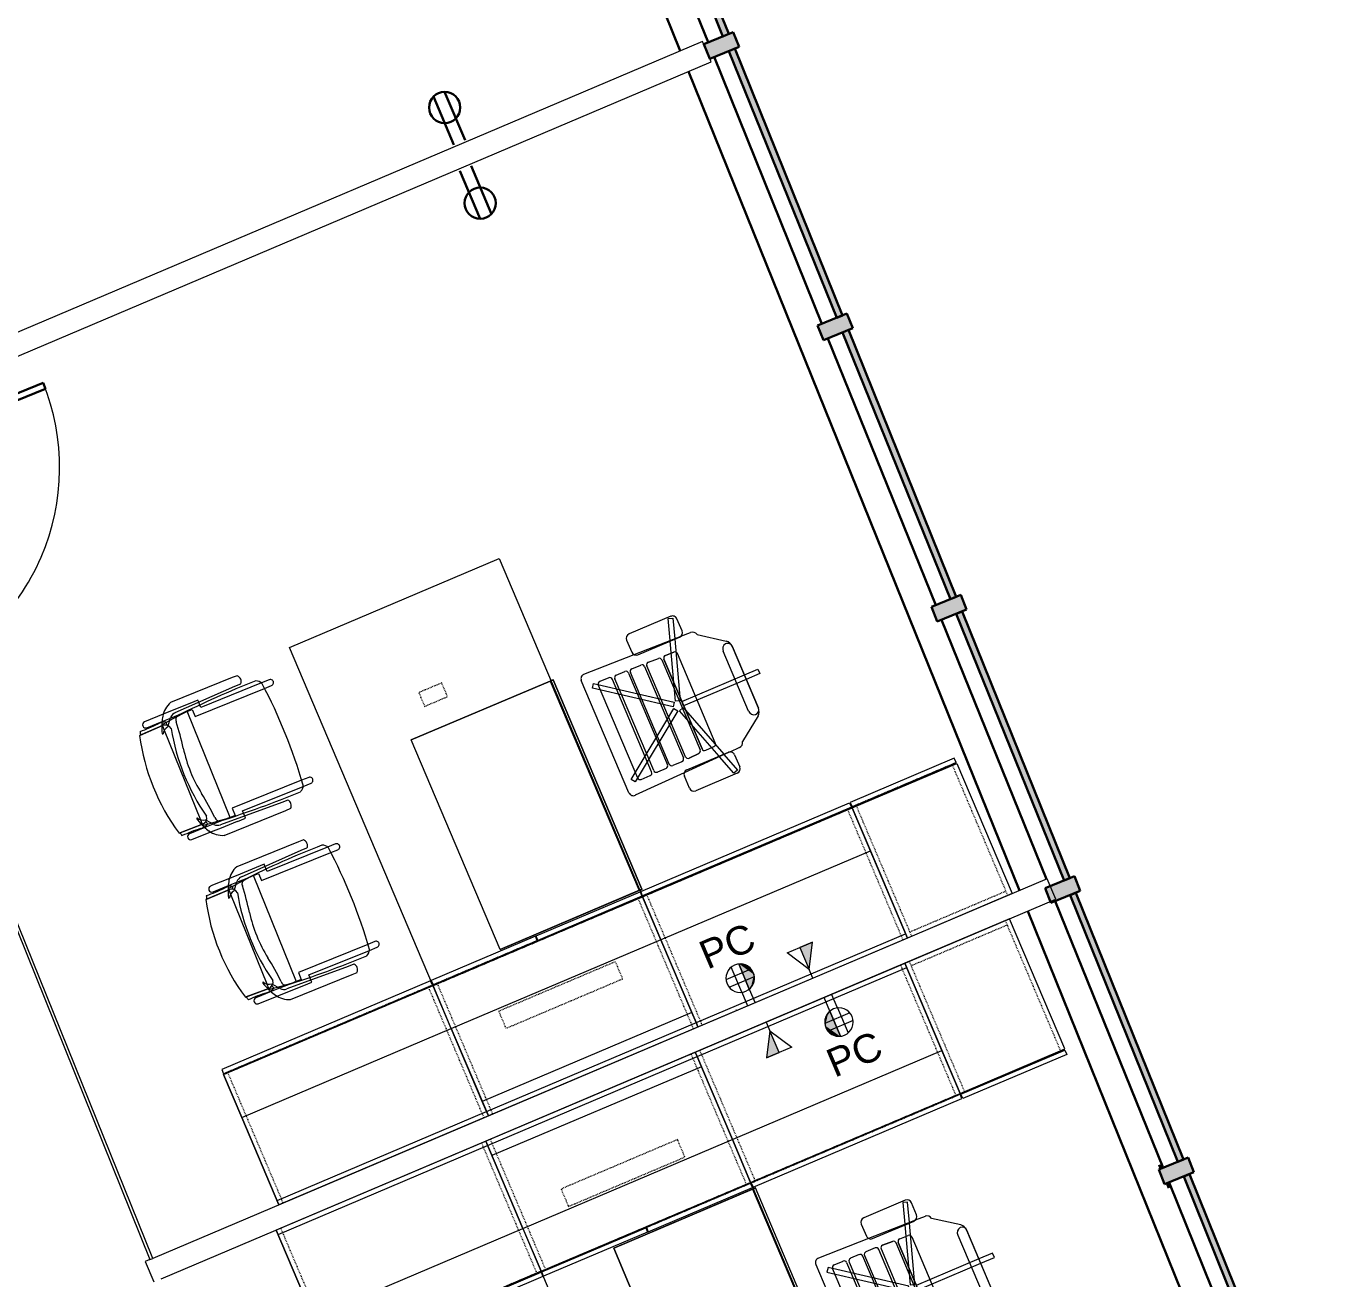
# Model space of a CAD drawing. Header units: inches. Extents: x 2359 to 5358, y 31 to 2545.
# Drawn here: x 5131.9 to 5338.4, y 359 to 557.1 of the extents above; entities that cross this region are included whole.
import ezdxf

# ---------------------------------------------------------------- set-up
doc = ezdxf.new("R2010")
doc.units = ezdxf.units.IN
doc.header["$MEASUREMENT"] = 0
doc.linetypes.add('Dash', pattern=[0.25, 0.125, -0.125])
for name, color, linetype, lineweight in [('A-ANNO-NOTE', 131, 'Continuous', 9), ('A-DOOR', 31, 'Continuous', 18), ('A-GLAZ-CURT', 52, 'Continuous', 18), ('A-GLAZ-CWMG', 51, 'Continuous', 18), ('A-Glaz-E', 50, 'Continuous', 30), ('A-WALL', 113, 'Continuous', 18), ('A-Wall-Prht', 50, 'Continuous', 30), ('AAHRPP_dwg', 8, 'Continuous', 9), ('E-ELEC-FIXT', 91, 'Continuous', 9), ('I-FURN', 30, 'Continuous', 9), ('I-FURN-PNLS', 30, 'Dash', 9), ('I-WALL', 2, 'Continuous', 18)]:
    doc.layers.add(name, color=color, linetype=linetype, lineweight=lineweight)
doc.styles.add('Swis721 Lt BT', font='swissl.ttf', dxfattribs={"height": 4.5})

# ---------------------------------------------------------------- blocks, each defined once
blk = doc.blocks.new('AAHRPP_dwg-4842287-FIRST FLOOR POWER _ SIGNAL')
at = {"layer": 'A-Glaz-E'}
for p, q in [((5239.75, 554.58), (5222.7, 596.77)), ((5257.73, 510.08), (5240.68, 552.26)), ((5275.72, 465.58), (5258.67, 507.76)), ((5293.24, 422.23), (5276.66, 463.26)), ((5311.69, 376.57), (5294.64, 418.76)), ((5329.68, 332.07), (5312.63, 374.25))]:
    blk.add_line(p, q, dxfattribs=at)
at = {"layer": 'A-WALL', "color": 250, "lineweight": 60}
for p, q in [((5311.51, 376.5), (5311.27, 377.1)), ((5312.77, 373.39), (5312.45, 374.18))]:
    blk.add_line(p, q, dxfattribs=at)
at = {"layer": 'A-Wall-Prht'}
for p, q in [((5235.3, 553.22), (5182.64, 683.5)), ((5288.97, 420.42), (5236.61, 549.97)), ((5338.38, 298.16), (5290.28, 417.18))]:
    blk.add_line(p, q, dxfattribs=at)
blk = doc.blocks.new('System Panel - Glazed-4861171-FIRST FLOOR POWER _ SIGNAL')
at = {"layer": 'A-GLAZ-CURT', "lineweight": 9}
blk.add_hatch(color=7, dxfattribs=at).paths.add_polyline_path([(22.75, 0.75), (22.75, 1.75), (-22.75, 1.75), (-22.75, 0.75), (-14.09, 0.75)], flags=0)
at = {"layer": 'A-GLAZ-CURT', "color": 8, "lineweight": 30}
for p, q in [((22.75, 1.75), (-22.75, 1.75)), ((-22.75, 1.75), (-22.75, 0.75)), ((-22.75, 0.75), (22.75, 0.75)), ((22.75, 0.75), (22.75, 1.75))]:
    blk.add_line(p, q, dxfattribs=at)
blk = doc.blocks.new('Rectangular Mullion - 2_5_ x 5_ rectangular-4861165-FIRST FLOOR POWER _ SIGNAL')
at = {"layer": 'A-GLAZ-CWMG', "lineweight": 9}
blk.add_hatch(color=7, dxfattribs=at).paths.add_polyline_path([(-1.25, -1.75), (-1.25, 2.5), (1.25, 2.5), (1.25, -2.5), (-1.25, -2.5)], flags=0)
at = {"layer": 'A-GLAZ-CWMG', "color": 8, "lineweight": 30}
for p, q in [((-1.25, 2.5), (1.25, 2.5)), ((-1.25, -2.5), (-1.25, 2.5)), ((1.25, 2.5), (1.25, -2.5)), ((1.25, -2.5), (-1.25, -2.5))]:
    blk.add_line(p, q, dxfattribs=at)
blk = doc.blocks.new('Single Glass Door - 36_ x 96_-5248717-FIRST FLOOR POWER _ SIGNAL')
at = {"layer": 'A-DOOR', "lineweight": 30}
for p, q in [((16.90625, -0.25), (17.90625, -0.25)), ((16.90625, -36.0625), (16.90625, -0.25)), ((17.90625, -0.25), (17.90625, -36.0625)), ((17.90625, -36.0625), (16.90625, -36.0625))]:
    blk.add_line(p, q, dxfattribs=at)
at = {"layer": 'A-DOOR', "lineweight": 9}
blk.add_arc((17.90625, -0.25), 35.8125, 179.5, 270, dxfattribs=at)
blk = doc.blocks.new('F - EXECUTIVE DESK 2 - F - EXECUTIVE DESK 2-4945666-FIRST FLOOR POWER _ SIGNAL')
at = {"layer": 'I-FURN'}
for p, q in [((47.63, 66.85), (47.63, 64.52)), ((48.38, 66.85), (47.63, 66.85)), ((48.38, 64.52), (48.38, 66.85)), ((53.31, 64.52), (42.69, 64.52)), ((53.27, 64.52), (42.73, 64.52)), ((47.63, 64.52), (47.63, 53.75)), ((48.38, 53.75), (48.38, 64.52)), ((41.56, 63.98), (38.81, 60.13)), ((42.87, 62.9), (53.13, 62.9)), ((57.19, 60.13), (54.44, 63.98)), ((37.36, 58.17), (35.28, 58.17)), ((38.11, 59.31), (38.06, 57.65)), ((57.94, 57.65), (57.89, 59.31)), ((58.64, 58.17), (60.72, 58.17)), ((34.54, 57.42), (34.54, 50.28)), ((34.95, 57.64), (34.71, 56.92)), ((34.71, 56.92), (38.01, 55.85)), ((38.04, 56.63), (34.95, 57.64)), ((38.06, 57.42), (37.84, 49.71)), ((38.01, 55.85), (38.11, 55.82)), ((38.11, 56.61), (38.04, 56.63)), ((38.06, 57.65), (38.06, 57.43)), ((38.11, 50.28), (38.11, 57.42)), ((47.41, 53.59), (38.11, 56.61)), ((38.11, 55.82), (47.17, 52.87)), ((40.28, 56.09), (55.63, 56.09)), ((40.28, 56.09), (55.63, 56.09)), ((57.9, 56.61), (48.6, 53.59)), ((48.83, 52.87), (57.9, 55.82)), ((57.9, 50.28), (57.9, 57.42)), ((57.96, 56.63), (57.9, 56.61)), ((57.9, 55.82), (57.99, 55.85)), ((57.94, 57.43), (57.94, 57.65)), ((58.16, 49.71), (57.94, 57.42)), ((61.06, 57.64), (57.96, 56.63)), ((57.99, 55.85), (61.29, 56.92)), ((61.29, 56.92), (61.06, 57.64)), ((61.47, 57.42), (61.47, 50.28)), ((39.8, 54.24), (39.84, 55.66)), ((39.8, 54.24), (39.84, 55.66)), ((55.67, 53.79), (40.24, 53.79)), ((40.24, 53.79), (55.67, 53.79)), ((47.63, 53.75), (48.38, 53.75)), ((56.07, 55.66), (56.11, 54.24)), ((56.11, 54.24), (56.07, 55.66)), ((47.26, 52.62), (39.56, 42.02)), ((39.76, 53.03), (39.68, 51.34)), ((39.68, 51.34), (39.76, 53.03)), ((40.16, 41.57), (47.86, 52.17)), ((55.67, 53.45), (40.2, 53.45)), ((55.67, 53.45), (40.2, 53.45)), ((47.17, 52.87), (47.41, 53.59)), ((47.86, 52.17), (47.26, 52.62)), ((48.74, 52.62), (48.14, 52.17)), ((48.14, 52.17), (55.84, 41.57)), ((48.6, 53.59), (48.83, 52.87)), ((56.44, 42.02), (48.74, 52.62)), ((56.19, 51.34), (56.11, 53.03)), ((56.19, 51.34), (56.11, 53.03)), ((37.84, 49.71), (37.6, 41.21)), ((39.61, 50.08), (39.61, 48.51)), ((39.61, 50.08), (39.61, 48.51)), ((55.78, 50.52), (40.06, 50.52)), ((55.78, 50.52), (40.06, 50.52)), ((40.12, 50.88), (55.75, 50.88)), ((40.12, 50.88), (55.75, 50.88)), ((56.22, 48.51), (56.22, 50.08)), ((56.22, 48.51), (56.22, 50.08)), ((58.4, 41.21), (58.16, 49.71)), ((35.28, 49.53), (37.36, 49.53)), ((40.06, 48.07), (55.78, 48.07)), ((40.06, 48.07), (55.78, 48.07)), ((55.82, 47.79), (40.06, 47.79)), ((55.82, 47.79), (40.06, 47.79)), ((60.72, 49.53), (58.64, 49.53)), ((39.61, 47.35), (39.61, 45.85)), ((39.61, 47.35), (39.61, 45.85)), ((56.26, 45.85), (56.26, 47.35)), ((56.26, 45.85), (56.26, 47.35)), ((39.55, 43.05), (39.55, 44.59)), ((39.55, 43.05), (39.55, 44.59)), ((39.99, 45.03), (55.9, 45.03)), ((39.99, 45.03), (55.9, 45.03)), ((40.06, 45.41), (55.82, 45.41)), ((40.06, 45.41), (55.82, 45.41)), ((56.35, 44.59), (56.35, 43.05)), ((56.35, 44.59), (56.35, 43.05)), ((39.56, 42.02), (40.16, 41.57)), ((55.91, 42.61), (39.99, 42.61)), ((55.91, 42.61), (39.99, 42.61)), ((55.84, 41.57), (56.44, 42.02)), ((38.35, 40.44), (57.65, 40.44)), ((59.5, 36.37), (23.5, 36.37)), ((23.5, 36.3), (23.5, 36.37)), ((23.5, 36.37), (23.5, 36.18)), ((23.5, 36), (23.5, 36.3)), ((23.5, 36.14), (23.5, 36.18)), ((23.5, 36.18), (23.5, 36.13)), ((23.5, 36.17), (23.5, 36.14)), ((23.5, 36.12), (23.5, 36.02)), ((23.5, 36), (23.5, 36.1)), ((23.5, 36.1), (23.5, 36)), ((23.5, 36), (23.5, 35.87)), ((23.5, 35.87), (23.5, 36)), ((23.5, 35.93), (23.5, 35.99)), ((23.5, 35.99), (23.5, 35.87)), ((23.5, 35.87), (23.5, 35.93)), ((23.5, 12), (23.5, 35.87)), ((23.5, 35.87), (59.5, 35.87)), ((23.5, 35.87), (59.5, 35.87)), ((23.5, 35.86), (23.5, 12)), ((59.5, 36.3), (59.5, 36.37)), ((59.5, 36.37), (59.5, 36)), ((59.5, 36.22), (59.5, 36.3)), ((59.5, 36.18), (59.5, 36.22)), ((59.5, 36.13), (59.5, 36.18)), ((59.5, 36.18), (59.5, 36.14)), ((59.5, 36.14), (59.5, 36.17)), ((59.5, 36.02), (59.5, 36.12)), ((59.5, 36), (59.5, 36.1)), ((59.5, 36.1), (59.5, 36)), ((59.5, 36), (59.5, 35.87)), ((59.5, 35.87), (59.5, 36)), ((59.5, 35.87), (59.5, 35.99)), ((59.5, 35.99), (59.5, 35.93)), ((59.5, 35.93), (59.5, 35.87)), ((59.5, 35.87), (59.5, 12)), ((59.5, 12), (59.5, 35.86)), ((59.5, 12), (23.5, 12)), ((59.5, 12), (23.5, 12))]:
    blk.add_line(p, q, dxfattribs=at)
for centre, radius, start, end in [((42.72, 63.02), 1.5, 91.3656, 140.4552), ((42.73, 63.71), 0.819, 90, 180), ((53.27, 63.71), 0.819, 0, 90), ((53.28, 63.02), 1.5, 39.5448, 88.6344), ((42.87, 63.87), 0.972, 190, 270), ((53.13, 63.87), 0.972, 270, 350), ((38.97, 59.29), 0.861, 100.7088, 178.3747), ((57.03, 59.29), 0.861, 1.6253, 79.2912), ((35.28, 57.42), 0.746, 90, 180), ((37.36, 57.42), 0.746, 0, 90), ((58.64, 57.42), 0.746, 90, 180), ((60.72, 57.42), 0.746, 360, 90), ((35.28, 50.28), 0.746, 180, 270), ((37.36, 50.28), 0.746, 270, 0), ((58.64, 50.28), 0.746, 180, 270), ((60.72, 50.28), 0.746, 270, 0), ((38.35, 41.19), 0.75, 178.3747, 270), ((57.65, 41.19), 0.75, 270, 1.6253)]:
    blk.add_arc(centre, radius, start, end, dxfattribs=at)
for centre, major_axis, ratio, start_param, end_param in [((40.28, 55.65), (0.441, 0), 0.99965, 1.570796, 3.116145), ((40.28, 55.65), (0.441, 0), 0.99965, 1.570796, 3.116145), ((55.63, 55.65), (0.441, 0), 0.99965, 0.025448, 1.570796), ((55.63, 55.65), (0.441, 0), 0.99965, 0.025448, 1.570796), ((40.24, 54.23), (0.441, 0), 0.99965, 3.116145, 4.712389), ((40.24, 54.23), (0.441, 0), 0.99965, 3.116145, 4.712389), ((55.67, 54.23), (0.441, 0), 0.99965, 4.712389, 6.308633), ((55.67, 54.23), (0.441, 0), 0.99965, 4.712389, 6.308633), ((40.2, 53.01), (0.441, 0), 0.998574, 1.570796, 3.092009), ((40.2, 53.01), (0.441, 0), 0.998574, 1.570796, 3.092009), ((55.67, 53.01), (0.441, 0), 0.998574, 0.049584, 1.570796), ((55.67, 53.01), (0.441, 0), 0.998574, 0.049584, 1.570796), ((40.06, 50.08), (0.441, 0), 0.999403, 1.570796, 3.141593), ((40.06, 50.08), (0.441, 0), 0.999403, 2.356194, 3.141593), ((40.12, 51.32), (0.441, 0), 0.998574, 3.092009, 4.712389), ((40.12, 51.32), (0.441, 0), 0.998574, 3.092009, 4.712389), ((40.06, 50.08), (0.441, 0), 0.999403, 1.570796, 2.356194), ((55.75, 51.32), (0.441, 0), 0.998574, 4.712389, 6.332769), ((55.75, 51.32), (0.441, 0), 0.998574, 4.712389, 6.332769), ((55.78, 50.08), (0.441, 0), 0.999403, 0, 1.570796), ((55.78, 50.08), (0.441, 0), 0.999403, 0, 1.570796), ((40.06, 48.51), (0.441, 0), 0.999403, 3.141593, 4.712389), ((40.06, 48.51), (0.441, 0), 0.999403, 3.141593, 4.712389), ((40.06, 47.35), (0.441, 0), 0.999591, 1.570796, 3.141593), ((40.06, 47.35), (0.441, 0), 0.999591, 1.570796, 3.141593), ((55.78, 48.51), (0.441, 0), 0.999403, 4.712389, 6.283185), ((55.78, 48.51), (0.441, 0), 0.999403, 4.712389, 6.283185), ((55.82, 47.35), (0.441, 0), 0.999591, 0, 1.570796), ((55.82, 47.35), (0.441, 0), 0.999591, 0, 1.570796), ((40.06, 45.85), (0.441, 0), 0.999591, 3.141593, 4.712389), ((40.06, 45.85), (0.441, 0), 0.999591, 3.141593, 4.712389), ((55.82, 45.85), (0.441, 0), 0.999591, 4.712389, 6.283185), ((55.82, 45.85), (0.441, 0), 0.999591, 4.712389, 6.283185), ((39.99, 44.59), (0.441, 0), 0.994522, 1.570796, 3.141593), ((39.99, 44.59), (0.441, 0), 0.994522, 1.570796, 3.141593), ((55.9, 44.59), (0.442, 0), 0.994522, 0, 1.570796), ((55.9, 44.59), (0.442, 0), 0.994522, 0, 1.570796), ((39.99, 43.05), (0.441, 0), 0.994522, 3.141593, 4.712389), ((39.99, 43.05), (0.441, 0), 0.994522, 3.141593, 4.712389), ((55.91, 43.05), (0.441, 0), 0.994522, 4.712389, 6.283185), ((55.91, 43.05), (-0.441, 0), 0.994522, 1.570796, 3.141593)]:
    blk.add_ellipse(centre, major_axis=major_axis, ratio=ratio, start_param=start_param, end_param=end_param, dxfattribs=at)
at = {"layer": 'I-FURN-PNLS', "linetype": 'Continuous'}
for p, q in [((0, 90), (0, 72)), ((22.38, 90), (0, 90)), ((22.38, 72), (22.38, 90)), ((22.53, 89.94), (23.28, 89.94)), ((22.53, 72.06), (22.53, 89.94)), ((23.28, 89.94), (23.28, 72.06)), ((0, 72), (0, 0)), ((15, 72), (0, 72)), ((0, 72), (0, 0)), ((0.75, 72), (0, 72)), ((0.75, 72), (0, 72)), ((0.75, 72), (0, 72)), ((0, 72), (22.38, 72)), ((0.75, 72), (0, 72)), ((0.75, 0), (0.75, 72)), ((0.75, 0), (0.75, 72)), ((0.75, 0), (0.75, 72)), ((15, 72), (0.75, 72)), ((15, 72), (0.75, 72)), ((15, 0), (15, 72)), ((22.38, 72), (15, 72)), ((22.38, 72), (15, 72)), ((22.38, 36), (22.38, 72)), ((22.38, 36), (22.38, 72)), ((22.5, 71.94), (22.5, 36.06)), ((23.25, 71.94), (22.5, 71.94)), ((23.28, 72.06), (22.53, 72.06)), ((23.25, 36.06), (23.25, 71.94)), ((0, 36), (0.75, 36)), ((0.75, 36), (0, 36)), ((0.75, 36), (2.5, 36)), ((2.5, 36), (0.75, 36)), ((15, 36), (2.5, 36)), ((2.5, 36), (2.5, 0)), ((2.5, 36), (15, 36)), ((15, 36), (2.5, 36)), ((80.5, 36), (15, 36)), ((15, 36), (22.38, 36)), ((22.38, 36), (15, 36)), ((22.38, 0), (22.38, 36)), ((22.38, 0), (22.38, 36)), ((22.5, 36.06), (23.25, 36.06)), ((23.25, 35.94), (22.5, 35.94)), ((22.5, 35.94), (22.5, 18.06)), ((23.25, 18.06), (23.25, 35.94)), ((59.5, 36.37), (23.5, 36.37)), ((23.5, 36.37), (23.5, 12)), ((59.5, 12), (59.5, 36.37)), ((80.5, 0), (80.5, 36)), ((22.5, 18.06), (23.25, 18.06)), ((22.5, 17.94), (23.25, 17.94)), ((22.5, 0.06), (22.5, 17.94)), ((23.25, 17.94), (23.25, 0.06)), ((23.5, 12), (59.5, 12)), ((0, 0), (15, 0)), ((0, 0), (0.75, 0)), ((0.75, 0), (2.5, 0)), ((2.5, 0), (15, 0)), ((15, 0), (22.38, 0)), ((23.25, 0.06), (22.5, 0.06)), ((0, 0), (0.75, 0)), ((0, 0), (0.75, 0)), ((0, 0), (0.75, 0)), ((0, 0), (0, -36)), ((15, 0), (0, 0)), ((0.75, 0), (2.5, 0)), ((0.75, -36), (0.75, 0)), ((2.5, 0), (15, 0)), ((2.5, 0), (15, 0)), ((15, 0), (80.5, 0)), ((15, 0), (22.38, 0)), ((15, -36), (15, 0)), ((22.38, -36), (22.38, 0)), ((22.38, 0), (22.38, -36)), ((22.5, -0.06), (23.25, -0.06)), ((22.5, -35.94), (22.5, -0.06)), ((23.25, -0.06), (23.25, -35.94)), ((0, -36), (15, -36)), ((15, -36), (0, -36)), ((0, -36), (15, -36)), ((15, -36), (22.38, -36)), ((22.38, -36), (15, -36)), ((23.25, -35.94), (22.5, -35.94))]:
    blk.add_line(p, q, dxfattribs=at)
at = {"layer": 'I-FURN-PNLS'}
for p, q in [((0, 89.25), (22.38, 89.25)), ((0.75, 72.75), (0.75, 89.25)), ((22.53, 89.94), (22.53, 72.06)), ((0, 72.75), (22.38, 72.75)), ((0, 71.25), (0.75, 71.25)), ((0.75, 71.25), (15, 71.25)), ((15, 71.25), (22.38, 71.25)), ((22.38, 36), (22.38, 72)), ((22.5, 36.06), (22.5, 71.94)), ((0, 36.75), (0.75, 36.75)), ((0, 35.25), (0.75, 35.25)), ((0.75, 36.75), (15, 36.75)), ((0.75, 35.25), (2.5, 35.25)), ((2.5, 35.25), (15, 35.25)), ((15, 36.75), (22.38, 36.75)), ((15, 35.25), (22.38, 35.25)), ((22.38, 0), (22.38, 36)), ((22.5, 18.06), (22.5, 35.94)), ((11.63, 28), (11.63, 8)), ((14.63, 28), (11.63, 28)), ((14.63, 8), (14.63, 28)), ((63.57, 19.97), (65.93, 19.97)), ((63.57, 16.03), (63.57, 19.97)), ((65.93, 19.97), (65.93, 16.03)), ((22.5, 17.94), (22.5, 0.06)), ((65.93, 16.03), (63.57, 16.03)), ((11.63, 8), (14.63, 8)), ((0, 0.75), (0.75, 0.75)), ((0.75, 0.75), (2.5, 0.75)), ((2.5, 0.75), (15, 0.75)), ((15, 0.75), (22.38, 0.75)), ((22.38, 0), (22.38, -36)), ((0, -0.75), (15, -0.75)), ((15, -0.75), (22.38, -0.75)), ((22.5, -0.06), (22.5, -35.94)), ((0, -35.25), (15, -35.25)), ((15, -35.25), (22.38, -35.25))]:
    blk.add_line(p, q, dxfattribs=at)
blk = doc.blocks.new('F - EXECUTIVE DESK 2 - F - EXECUTIVE DESK 2-5030245-FIRST FLOOR POWER _ SIGNAL')
at = {"layer": 'I-FURN'}
for p, q in [((23.5, -35.87), (23.5, -12)), ((23.5, -12), (23.5, -35.86)), ((23.5, -12), (59.5, -12)), ((23.5, -12), (59.5, -12)), ((59.5, -35.86), (59.5, -12)), ((59.5, -12), (59.5, -35.87)), ((23.5, -35.87), (23.5, -35.99)), ((23.5, -36), (23.5, -35.87)), ((23.5, -35.87), (23.5, -36)), ((23.5, -35.93), (23.5, -35.87)), ((59.5, -35.87), (23.5, -35.87)), ((59.5, -35.87), (23.5, -35.87)), ((23.5, -35.99), (23.5, -35.93)), ((23.5, -36), (23.5, -36.1)), ((23.5, -36.22), (23.5, -36)), ((23.5, -36.1), (23.5, -36)), ((23.5, -36.02), (23.5, -36.12)), ((23.5, -36.13), (23.5, -36.18)), ((23.5, -36.14), (23.5, -36.17)), ((23.5, -36.18), (23.5, -36.14)), ((23.5, -36.18), (23.5, -36.37)), ((23.5, -36.3), (23.5, -36.22)), ((23.5, -36.35), (23.5, -36.3)), ((23.5, -36.37), (23.5, -36.35)), ((23.5, -36.37), (59.5, -36.37)), ((59.5, -35.87), (59.5, -35.93)), ((59.5, -36), (59.5, -35.87)), ((59.5, -35.87), (59.5, -36)), ((59.5, -35.99), (59.5, -35.87)), ((59.5, -35.93), (59.5, -35.99)), ((59.5, -36), (59.5, -36.1)), ((59.5, -36), (59.5, -36.37)), ((59.5, -36.1), (59.5, -36)), ((59.5, -36.12), (59.5, -36.02)), ((59.5, -36.18), (59.5, -36.13)), ((59.5, -36.14), (59.5, -36.18)), ((59.5, -36.17), (59.5, -36.14)), ((59.5, -36.37), (59.5, -36.18)), ((37.84, -49.71), (37.6, -41.21)), ((38.35, -40.44), (57.65, -40.44)), ((58.4, -41.21), (58.16, -49.71)), ((39.55, -43.05), (39.55, -44.59)), ((39.55, -43.05), (39.55, -44.59)), ((39.56, -42.02), (40.16, -41.57)), ((47.26, -52.62), (39.56, -42.02)), ((55.91, -42.61), (39.99, -42.61)), ((55.91, -42.61), (39.99, -42.61)), ((40.16, -41.57), (47.86, -52.17)), ((48.14, -52.17), (55.84, -41.57)), ((56.44, -42.02), (48.74, -52.62)), ((55.84, -41.57), (56.44, -42.02)), ((56.35, -44.59), (56.35, -43.05)), ((56.35, -44.59), (56.35, -43.05)), ((39.99, -45.03), (55.9, -45.03)), ((39.99, -45.03), (55.9, -45.03)), ((40.06, -45.41), (55.82, -45.41)), ((40.06, -45.41), (55.82, -45.41)), ((39.61, -47.35), (39.61, -45.85)), ((39.61, -47.35), (39.61, -45.85)), ((56.26, -45.85), (56.26, -47.35)), ((56.26, -45.85), (56.26, -47.35)), ((35.28, -49.53), (37.36, -49.53)), ((39.61, -50.08), (39.61, -48.51)), ((39.61, -50.08), (39.61, -48.51)), ((55.82, -47.79), (40.06, -47.79)), ((55.82, -47.79), (40.06, -47.79)), ((40.06, -48.07), (55.78, -48.07)), ((40.06, -48.07), (55.78, -48.07)), ((56.22, -48.51), (56.22, -50.08)), ((56.22, -48.51), (56.22, -50.08)), ((60.72, -49.53), (58.64, -49.53)), ((34.54, -57.42), (34.54, -50.28)), ((38.06, -57.42), (37.84, -49.71)), ((38.11, -50.28), (38.11, -57.42)), ((39.76, -53.03), (39.68, -51.34)), ((39.68, -51.34), (39.76, -53.03)), ((55.78, -50.52), (40.06, -50.52)), ((55.78, -50.52), (40.06, -50.52)), ((40.12, -50.88), (55.75, -50.88)), ((40.12, -50.88), (55.75, -50.88)), ((56.19, -51.34), (56.11, -53.03)), ((56.19, -51.34), (56.11, -53.03)), ((57.9, -50.28), (57.9, -57.42)), ((58.16, -49.71), (57.94, -57.42)), ((61.47, -57.42), (61.47, -50.28)), ((38.11, -55.82), (47.17, -52.87)), ((47.41, -53.59), (38.11, -56.61)), ((55.67, -53.45), (40.2, -53.45)), ((55.67, -53.45), (40.2, -53.45)), ((47.17, -52.87), (47.41, -53.59)), ((47.86, -52.17), (47.26, -52.62)), ((48.74, -52.62), (48.14, -52.17)), ((48.6, -53.59), (48.83, -52.87)), ((57.9, -56.61), (48.6, -53.59)), ((48.83, -52.87), (57.9, -55.82)), ((39.8, -54.24), (39.84, -55.66)), ((39.8, -54.24), (39.84, -55.66)), ((55.67, -53.79), (40.24, -53.79)), ((40.24, -53.79), (55.67, -53.79)), ((47.63, -53.75), (48.38, -53.75)), ((47.63, -64.52), (47.63, -53.75)), ((48.38, -53.75), (48.38, -64.52)), ((56.07, -55.66), (56.11, -54.24)), ((56.11, -54.24), (56.07, -55.66)), ((34.71, -56.92), (38.01, -55.85)), ((34.95, -57.64), (34.71, -56.92)), ((38.04, -56.63), (34.95, -57.64)), ((38.01, -55.85), (38.11, -55.82)), ((38.11, -56.61), (38.04, -56.63)), ((38.06, -57.65), (38.06, -57.43)), ((38.11, -59.31), (38.06, -57.65)), ((40.28, -56.09), (55.63, -56.09)), ((40.28, -56.09), (55.63, -56.09)), ((57.94, -57.65), (57.89, -59.31)), ((57.9, -55.82), (57.99, -55.85)), ((57.96, -56.63), (57.9, -56.61)), ((57.94, -57.43), (57.94, -57.65)), ((61.06, -57.64), (57.96, -56.63)), ((57.99, -55.85), (61.29, -56.92)), ((61.29, -56.92), (61.06, -57.64)), ((37.36, -58.17), (35.28, -58.17)), ((58.64, -58.17), (60.72, -58.17)), ((41.56, -63.98), (38.81, -60.13)), ((57.19, -60.13), (54.44, -63.98)), ((42.87, -62.9), (53.13, -62.9)), ((53.31, -64.52), (42.69, -64.52)), ((53.27, -64.52), (42.73, -64.52)), ((47.63, -66.85), (47.63, -64.52)), ((48.38, -64.52), (48.38, -66.85)), ((48.38, -66.85), (47.63, -66.85))]:
    blk.add_line(p, q, dxfattribs=at)
for centre, radius, start, end in [((38.35, -41.19), 0.75, 90, 181.6253), ((57.65, -41.19), 0.75, 358.3747, 90), ((35.28, -50.28), 0.746, 90, 180), ((37.36, -50.28), 0.746, 0, 90), ((58.64, -50.28), 0.746, 90, 180), ((60.72, -50.28), 0.746, 0, 90), ((35.28, -57.42), 0.746, 180, 270), ((37.36, -57.42), 0.746, 270, 0), ((58.64, -57.42), 0.746, 180, 270), ((60.72, -57.42), 0.746, 270, 0), ((38.97, -59.29), 0.861, 181.6253, 259.2912), ((57.03, -59.29), 0.861, 280.7088, 358.3747), ((42.72, -63.02), 1.5, 219.5448, 268.6344), ((42.87, -63.87), 0.972, 90, 170), ((42.73, -63.71), 0.819, 180, 270), ((53.13, -63.87), 0.972, 10, 90), ((53.27, -63.71), 0.819, 270, 0), ((53.28, -63.02), 1.5, 271.3656, 320.4552)]:
    blk.add_arc(centre, radius, start, end, dxfattribs=at)
for centre, major_axis, ratio, start_param, end_param in [((39.99, -43.05), (0.441, 0), 0.994522, 1.570796, 3.141593), ((39.99, -43.05), (0.441, 0), 0.994522, 1.570796, 3.141593), ((55.91, -43.05), (0.441, 0), 0.994522, 0, 1.570796), ((55.91, -43.05), (0.441, 0), 0.994522, 0.785398, 1.570796), ((55.91, -43.05), (0.441, 0), 0.994522, 0, 0.785398), ((39.99, -44.59), (0.441, 0), 0.994522, 3.141593, 4.712389), ((39.99, -44.59), (-0.441, 0), 0.994522, 0, 1.570796), ((40.06, -45.85), (0.441, 0), 0.999591, 1.570796, 3.141593), ((40.06, -45.85), (0.441, 0), 0.999591, 1.570796, 3.141593), ((55.82, -45.85), (0.441, 0), 0.999591, 0, 1.570796), ((55.82, -45.85), (-0.441, 0), 0.999591, 3.141593, 4.712389), ((55.9, -44.59), (-0.442, 0), 0.994522, 1.570796, 3.141593), ((55.9, -44.59), (-0.442, 0), 0.994522, 1.570796, 3.141593), ((40.06, -47.35), (0.441, 0), 0.999591, 3.141593, 4.712389), ((40.06, -47.35), (-0.441, 0), 0.999591, 0, 0.785398), ((55.82, -47.35), (0.441, 0), 0.999591, 4.712389, 6.283185), ((55.82, -47.35), (0.441, 0), 0.999591, 4.712389, 6.283185), ((40.06, -48.51), (0.441, 0), 0.999403, 1.570796, 3.141593), ((40.06, -48.51), (0.441, 0), 0.999403, 1.570796, 3.141593), ((40.06, -47.35), (0.441, 0), 0.999591, 3.926991, 4.712389), ((55.78, -48.51), (0.441, 0), 0.999403, 0, 1.570796), ((55.78, -48.51), (0.441, 0), 0.999403, 0, 1.570796), ((40.06, -50.08), (0.441, 0), 0.999403, 3.141593, 4.712389), ((40.06, -50.08), (0.441, 0), 0.999403, 3.141593, 4.712389), ((40.12, -51.32), (0.441, 0), 0.998574, 1.570796, 3.191177), ((40.12, -51.32), (0.441, 0), 0.998574, 1.570796, 3.191177), ((55.75, -51.32), (0.441, 0), 0.998574, 6.233601, 7.853982), ((55.75, -51.32), (0.441, 0), 0.998574, 6.233601, 7.853982), ((55.78, -50.08), (0.441, 0), 0.999403, 4.712389, 6.283185), ((55.78, -50.08), (0.441, 0), 0.999403, 4.712389, 6.283185), ((40.2, -53.01), (0.441, 0), 0.998574, 3.191177, 4.712389), ((40.2, -53.01), (0.441, 0), 0.998574, 3.191177, 4.712389), ((55.67, -53.01), (0.441, 0), 0.998574, 4.712389, 6.233601), ((55.67, -53.01), (0.441, 0), 0.998574, 4.712389, 6.233601), ((40.24, -54.23), (0.441, 0), 0.99965, 1.570796, 3.16704), ((40.24, -54.23), (0.441, 0), 0.99965, 1.570796, 3.16704), ((40.28, -55.65), (0.441, 0), 0.99965, 3.16704, 4.712389), ((40.28, -55.65), (0.441, 0), 0.99965, 3.16704, 4.712389), ((55.63, -55.65), (0.441, 0), 0.99965, 4.712389, 6.257738), ((55.67, -54.23), (0.441, 0), 0.99965, 6.257738, 7.853982), ((55.67, -54.23), (0.441, 0), 0.99965, 6.257738, 7.853982), ((55.63, -55.65), (0.441, 0), 0.99965, 5.485063, 6.257738), ((55.63, -55.65), (0.441, 0), 0.99965, 4.712389, 5.485063)]:
    blk.add_ellipse(centre, major_axis=major_axis, ratio=ratio, start_param=start_param, end_param=end_param, dxfattribs=at)
at = {"layer": 'I-FURN-PNLS', "linetype": 'Continuous'}
for p, q in [((0, 36), (15, 36)), ((15, 36), (0, 36)), ((0, 36), (15, 36)), ((0, 0), (0, 36)), ((0.75, 36), (0.75, 0)), ((15, 36), (22.38, 36)), ((22.38, 36), (15, 36)), ((15, 36), (15, 0)), ((22.38, 36), (22.38, 0)), ((22.38, 0), (22.38, 36)), ((22.5, 35.94), (22.5, 0.06)), ((23.25, 35.94), (22.5, 35.94)), ((23.25, 0.06), (23.25, 35.94)), ((0, 0), (0.75, 0)), ((0, -72), (0, 0)), ((0, 0), (0.75, 0)), ((0, 0), (0.75, 0)), ((15, 0), (0, 0)), ((0.75, 0), (0.75, -72)), ((0.75, 0), (0.75, -72)), ((0.75, 0), (2.5, 0)), ((2.5, -36), (2.5, 0)), ((2.5, 0), (15, 0)), ((2.5, 0), (15, 0)), ((15, 0), (80.5, 0)), ((15, 0), (22.38, 0)), ((22.38, 0), (22.38, -36)), ((22.5, 0.06), (23.25, 0.06)), ((80.5, 0), (80.5, -36)), ((0, 0), (15, 0)), ((0, -72), (0, 0)), ((0, 0), (0.75, 0)), ((0.75, 0), (0.75, -72)), ((0.75, 0), (2.5, 0)), ((2.5, 0), (15, 0)), ((15, 0), (15, -72)), ((15, 0), (22.38, 0)), ((22.38, 0), (22.38, -36)), ((23.25, -0.06), (22.5, -0.06)), ((22.5, -0.06), (22.5, -17.94)), ((23.25, -17.94), (23.25, -0.06)), ((23.5, -36.37), (23.5, -12)), ((23.5, -12), (59.5, -12)), ((59.5, -12), (59.5, -36.37)), ((22.5, -17.94), (23.25, -17.94)), ((22.5, -18.06), (23.25, -18.06)), ((22.5, -35.94), (22.5, -18.06)), ((23.25, -18.06), (23.25, -35.94)), ((0, -36), (0.75, -36)), ((0.75, -36), (0, -36)), ((0.75, -36), (2.5, -36)), ((2.5, -36), (0.75, -36)), ((15, -36), (2.5, -36)), ((2.5, -36), (15, -36)), ((15, -36), (2.5, -36)), ((80.5, -36), (15, -36)), ((15, -36), (22.38, -36)), ((22.38, -36), (15, -36)), ((22.38, -36), (22.38, -72)), ((22.38, -36), (22.38, -72)), ((23.25, -35.94), (22.5, -35.94)), ((22.5, -36.06), (23.25, -36.06)), ((22.5, -71.94), (22.5, -36.06)), ((23.25, -36.06), (23.25, -71.94)), ((59.5, -36.37), (23.5, -36.37)), ((15, -72), (0, -72)), ((0.75, -72), (0, -72)), ((0.75, -72), (0, -72)), ((0.75, -72), (0, -72)), ((0, -72), (22.38, -72)), ((0, -90), (0, -72)), ((0.75, -72), (0, -72)), ((15, -72), (0.75, -72)), ((15, -72), (0.75, -72)), ((22.38, -72), (15, -72)), ((22.38, -72), (15, -72)), ((22.38, -72), (22.38, -90)), ((23.25, -71.94), (22.5, -71.94)), ((23.28, -72.06), (22.53, -72.06)), ((22.53, -72.06), (22.53, -89.94)), ((23.28, -89.94), (23.28, -72.06)), ((22.38, -90), (0, -90)), ((22.53, -89.94), (23.28, -89.94))]:
    blk.add_line(p, q, dxfattribs=at)
at = {"layer": 'I-FURN-PNLS'}
for p, q in [((0, 35.25), (15, 35.25)), ((15, 35.25), (22.38, 35.25)), ((22.38, 0), (22.38, 36)), ((22.5, 0.06), (22.5, 35.94)), ((0, 0.75), (15, 0.75)), ((15, 0.75), (22.38, 0.75)), ((22.38, 0), (22.38, -36)), ((0, -0.75), (0.75, -0.75)), ((0.75, -0.75), (2.49, -0.75)), ((2.5, -0.75), (15, -0.75)), ((15, -0.75), (22.38, -0.75)), ((22.5, -17.94), (22.5, -0.06)), ((11.63, -8), (14.63, -8)), ((11.63, -28), (11.63, -8)), ((14.63, -8), (14.63, -28)), ((63.57, -16.03), (63.57, -19.97)), ((65.93, -16.03), (63.57, -16.03)), ((65.93, -19.97), (65.93, -16.03)), ((22.5, -18.06), (22.5, -35.94)), ((63.57, -19.97), (65.93, -19.97)), ((14.63, -28), (11.63, -28)), ((0, -35.25), (0.75, -35.25)), ((0, -36.75), (0.75, -36.75)), ((0.75, -35.25), (2.5, -35.25)), ((0.75, -36.75), (15, -36.75)), ((2.5, -35.25), (15, -35.25)), ((15, -35.25), (22.38, -35.25)), ((15, -36.75), (22.38, -36.75)), ((22.38, -36), (22.38, -72)), ((22.5, -36.06), (22.5, -71.94)), ((0, -71.25), (0.75, -71.25)), ((0.75, -71.25), (15, -71.25)), ((15, -71.25), (22.38, -71.25)), ((22.53, -89.94), (22.53, -72.06)), ((0, -72.75), (22.38, -72.75)), ((0.75, -72.75), (0.75, -89.25)), ((0, -89.25), (22.38, -89.25))]:
    blk.add_line(p, q, dxfattribs=at)
blk = doc.blocks.new('F-Haworth_Chair_X99-Seminar - X99 Seminar Chair with Glides-V13-FIRST FLOOR POWER _ SIGNAL')
at = {"layer": 'I-FURN'}
for p, q in [((-8.34, 11.52), (-8.42, 7.57)), ((-8.42, 7.57), (-8.34, 11.37)), ((8.42, 7.57), (8.34, 11.52)), ((8.34, 11.37), (8.42, 7.57)), ((-10.04, 10.02), (-10.04, 6.81)), ((-9.04, 7.4), (-9.04, 10.02)), ((9.04, 10.02), (9.04, 7.4)), ((10.04, 6.81), (10.04, 10.02)), ((-10.04, 6.81), (-10.04, 5)), ((-9.13, 5.92), (-8.07, 6.77)), ((-9.04, 5.99), (-9.04, 7.4)), ((-8.75, 6.22), (-8.88, 5)), ((-8.68, 6.87), (-8.75, 6.22)), ((-8.62, 7.42), (-8.68, 6.87)), ((-8.6, 7.6), (-8.62, 7.43)), ((-8.61, 6.81), (-8.23, 6.95)), ((-8.57, 7.6), (-8.6, 7.6)), ((-8.45, 7.6), (-8.56, 7.6)), ((-7.65, 7.6), (-8.4, 7.6)), ((-8.07, 6.77), (-7.95, 6.87)), ((7.65, 7.6), (-7.65, 7.6)), ((-7.18, 7.99), (-7.21, 8.13)), ((7.21, 8.13), (7.18, 7.99)), ((8.4, 7.6), (7.65, 7.6)), ((7.95, 6.87), (8.07, 6.77)), ((8.07, 6.77), (9.13, 5.92)), ((8.23, 6.95), (8.61, 6.81)), ((8.56, 7.6), (8.45, 7.6)), ((8.6, 7.6), (8.57, 7.6)), ((8.62, 7.43), (8.6, 7.6)), ((8.68, 6.87), (8.62, 7.42)), ((8.75, 6.22), (8.68, 6.87)), ((8.88, 5), (8.75, 6.22)), ((9.04, 7.4), (9.04, 5.99)), ((10.04, 5), (10.04, 6.81)), ((-11.32, 5.06), (-11.32, -5.48)), ((-10.04, 4.99), (-10.04, 2.27)), ((-9.92, -5.36), (-9.57, 4.97)), ((-8.89, 4.84), (-9.07, 3.2)), ((-9.04, 3.62), (-9.04, 5.99)), ((-8.88, 4.99), (-8.89, 4.85)), ((8.89, 4.88), (8.88, 4.99)), ((9.07, 3.2), (8.89, 4.84)), ((9.04, 5.99), (9.04, 3.62)), ((9.57, 4.97), (9.92, -5.36)), ((10.04, 2.27), (10.04, 4.99)), ((11.32, -5.48), (11.32, 5.06)), ((-10.04, 2.27), (-10.07, 2.27)), ((-10.07, 2.27), (-10.07, 0.89)), ((-9.07, 3.2), (-9.07, 3.12)), ((-9.07, 3.12), (9.07, 3.12)), ((-9.04, 3.43), (-9.04, 3.62)), ((-9.04, 3.12), (-9.04, 3.43)), ((-9.04, 2.27), (-9.04, 3.12)), ((-7.83, 2.27), (-9.04, 2.27)), ((-7.83, -9.57), (-7.83, 2.27)), ((9.04, 2.27), (7.83, 2.27)), ((7.83, 2.27), (7.83, -9.57)), ((9.04, 3.62), (9.04, 3.43)), ((9.04, 3.43), (9.04, 3.12)), ((9.04, 3.12), (9.04, 2.27)), ((9.07, 3.12), (9.07, 3.2)), ((10.07, 2.27), (10.04, 2.27)), ((10.07, 0.89), (10.07, 2.27)), ((-10.07, 0.89), (-9.71, 0.89)), ((-9.71, 0.89), (-9.2, 0.89)), ((-9.2, 0.89), (-8.82, 0.89)), ((-8.82, 0.89), (-8.82, -9.44)), ((8.82, 0.89), (9.2, 0.89)), ((8.82, -9.44), (8.82, 0.89)), ((9.2, 0.89), (9.71, 0.89)), ((9.71, 0.89), (10.07, 0.89)), ((-11.32, -5.48), (-11.3, -6.32)), ((-9.92, -6.36), (-9.92, -5.36)), ((9.92, -5.36), (9.92, -6.36)), ((11.3, -6.32), (11.32, -5.48)), ((-8.82, -9.44), (-8.82, -10.78)), ((-7.83, -10.78), (-7.83, -9.57)), ((7.83, -9.57), (7.83, -10.78)), ((8.82, -10.78), (8.82, -9.44))]:
    blk.add_line(p, q, dxfattribs=at)
for centre, radius, start, end in [((0, -20.29), 32.89, 75.3075, 104.696), ((-9.54, 10.02), 0.498, 360, 180), ((-36.06, 10.03), 27.2, 355.9857, 2.5118), ((0, -20.73), 33.17, 104.5766, 105.5522), ((0, -20.73), 33.17, 74.4478, 75.4234), ((36.06, 10.03), 27.2, 177.4882, 184.0143), ((9.54, 10.02), 0.498, 360, 180), ((-7.87, 3.92), 3.63, 121.9522, 161.8211), ((-4.71, -1.15), 9.61, 116.0036, 121.9522), ((-5.2, 7.86), 3.74, 175.9857, 189.9064), ((-4.71, -1.15), 9.61, 113.5094, 116.0036), ((-8.28, 7.33), 0.613, 189.9064, 237.4573), ((-4.71, -1.15), 9.61, 105.0666, 113.3607), ((-7.37, 7.55), 1.05, 178.8214, 214.7998), ((-7.37, 7.55), 1.05, 178.8214, 264.0446), ((-6.55, 6.76), 1.38, 117.0503, 174.9122), ((0, -26.49), 33.83, 77.2285, 102.7715), ((0, -15.97), 22.19, 79.9767, 100.0233), ((6.55, 6.76), 1.38, 5.0878, 62.9497), ((4.71, -1.15), 9.61, 63.9964, 74.9334), ((7.37, 7.55), 1.05, 275.9554, 1.1786), ((7.37, 7.55), 1.05, 325.2002, 1.1786), ((8.28, 7.33), 0.613, 302.5427, 350.0936), ((5.2, 7.86), 3.74, 350.0936, 4.0143), ((4.71, -1.15), 9.61, 58.0478, 63.9964), ((7.87, 3.92), 3.63, 18.1789, 58.0478), ((-8.18, 4.9), 1.39, 132.8922, 177.1987), ((144.06, -7.32), 153.52, 175.4787, 180.5251), ((-8.24, 4.59), 0.763, 84.2338, 165.7662), ((-11.32, 48.08), 42.84, 274.2301, 280.0233), ((11.32, 48.08), 42.84, 259.9767, 265.7699), ((8.24, 4.59), 0.763, 14.2338, 95.7662), ((-144.06, -7.32), 153.52, 359.4749, 4.5213), ((8.18, 4.9), 1.39, 2.8013, 47.1078), ((-10.58, -5.68), 0.956, 221.8901, 314.1099), ((10.58, -5.68), 0.956, 225.8901, 318.1099), ((-8.21, -8.28), 1.31, 200.0433, 249.9567), ((0, 75.01), 84.96, 264.1475, 275.8525), ((8.21, -8.28), 1.31, 290.0433, 339.9567), ((-8.32, -10.78), 0.495, 180, 360), ((8.32, -10.78), 0.495, 180, 360)]:
    blk.add_arc(centre, radius, start, end, dxfattribs=at)
blk = doc.blocks.new('PS- Quad-Tele Data Combo - Tel-Data-4201545-FIRST FLOOR POWER _ SIGNAL')
at = {"layer": 'E-ELEC-FIXT'}
for p, q in [((-6.125, -0.125), (-6.125, 0)), ((8.375, 0), (8.375, -0.125))]:
    blk.add_line(p, q, dxfattribs=at)

msp = doc.modelspace()

# ---------------------------------------------------------------- hatches: boundary and pattern name
at = {"layer": 'A-ANNO-NOTE'}
for points in [[(5255.71, 407.94), (5256.24, 412.23), (5254.25, 411.39)], [(5246.24, 404.84), (5244.64, 408.81), (5244.56, 408.8)], [(5246.24, 404.84), (5246.48, 405.06), (5244.64, 408.81)], [(5246.48, 405.06), (5246.98, 407.13), (5244.64, 408.81)], [(5245.13, 408.79), (5244.89, 408.81), (5244.64, 408.81)], [(5246.48, 408.06), (5245.13, 408.79), (5244.64, 408.81)], [(5246.98, 407.13), (5246.48, 408.06), (5244.64, 408.81)], [(5246.48, 408.06), (5245.61, 408.66), (5245.13, 408.79)], [(5245.61, 408.66), (5245.37, 408.74), (5245.13, 408.79)], [(5246.24, 408.29), (5245.83, 408.56), (5245.61, 408.66)], [(5246.48, 408.06), (5246.24, 408.29), (5245.61, 408.66)], [(5246.98, 407.13), (5246.68, 407.8), (5246.48, 408.06)], [(5246.48, 405.06), (5246.96, 405.92), (5246.98, 407.13)], [(5246.98, 407.13), (5246.9, 407.37), (5246.68, 407.8)], [(5246.9, 407.37), (5246.84, 407.52), (5246.68, 407.8)], [(5246.96, 405.92), (5247.03, 406.24), (5246.98, 407.13)], [(5247.03, 406.24), (5247.05, 406.56), (5246.98, 407.13)], [(5247.05, 406.56), (5247.03, 406.89), (5246.98, 407.13)], [(5246.48, 405.06), (5246.53, 405.13), (5246.96, 405.92)], [(5246.53, 405.13), (5246.8, 405.54), (5246.96, 405.92)], [(5246.53, 405.13), (5246.68, 405.32), (5246.8, 405.54)], [(5260.58, 397.37), (5258.74, 401.11), (5258.24, 399.04), (5258.75, 398.68)], [(5258.24, 399.04), (5258.74, 401.11), (5258.26, 400.26)], [(5258.26, 400.26), (5258.69, 401.05), (5258.42, 400.64)], [(5260.58, 397.37), (5258.98, 401.34), (5258.74, 401.11), (5259.93, 398.68)], [(5260.58, 397.37), (5260.66, 397.38), (5258.98, 401.34), (5260.05, 398.68)], [(5258.24, 399.04), (5258.19, 399.94), (5258.17, 399.61)], [(5258.24, 399.04), (5258.26, 400.26), (5258.19, 399.94)], [(5260.58, 397.37), (5258.24, 399.04), (5258.74, 398.11)], [(5258.54, 398.37), (5258.24, 399.04), (5258.32, 398.81), (5258.38, 398.68)], [(5258.74, 398.11), (5258.24, 399.04), (5258.54, 398.37)], [(5248.98, 393.94), (5250.97, 394.79), (5249.51, 398.24)], [(5260.09, 397.39), (5258.74, 398.11), (5259.61, 397.51)], [(5260.58, 397.37), (5258.74, 398.11), (5260.09, 397.39)], [(5259.61, 397.51), (5258.74, 398.11), (5258.98, 397.88)], [(5259.61, 397.51), (5258.98, 397.88), (5259.39, 397.61)], [(5260.33, 397.36), (5260.58, 397.37), (5260.09, 397.39)]]:
    msp.add_hatch(color=256, dxfattribs=at).paths.add_polyline_path(points, flags=0)

# ---------------------------------------------------------------- linework, layer by layer
at = {"layer": 'A-ANNO-NOTE', "lineweight": 30}
for p, q in [((5199.51, 538.38), (5196.28, 545.99)), ((5201.28, 539.13), (5198.05, 546.74)), ((5202.23, 535.03), (5205.46, 527.42)), ((5200.47, 534.28), (5203.69, 526.67))]:
    msp.add_line(p, q, dxfattribs=at)
at = {"layer": 'A-ANNO-NOTE'}
for p, q in [((5252.25, 410.54), (5256.24, 412.23)), ((5256.24, 412.23), (5254.25, 411.39)), ((5254.25, 411.39), (5255.71, 407.94)), ((5255.71, 407.94), (5256.24, 412.23)), ((5255.71, 407.94), (5256.24, 412.23)), ((5255.71, 407.94), (5252.25, 410.54)), ((5242.56, 406.32), (5246.53, 408.01)), ((5242.56, 406.32), (5246.53, 408.01)), ((5245.04, 404.33), (5243.36, 408.29)), ((5244.56, 408.8), (5246.24, 404.84)), ((5246.24, 404.84), (5244.56, 408.8)), ((5256.3, 406.55), (5255.71, 407.94)), ((5243.07, 405.12), (5247.04, 406.8)), ((5243.07, 405.12), (5247.04, 406.8)), ((5246.24, 404.84), (5247.16, 402.68)), ((5245.04, 404.33), (5245.96, 402.17)), ((5258.98, 401.34), (5258.06, 403.5)), ((5260.18, 401.85), (5259.26, 404.01)), ((5262.15, 401.06), (5258.18, 399.37)), ((5262.15, 401.06), (5258.18, 399.37)), ((5260.66, 397.38), (5258.98, 401.34)), ((5258.98, 401.34), (5260.66, 397.38)), ((5260.18, 401.85), (5261.86, 397.89)), ((5248.92, 399.62), (5249.51, 398.24)), ((5262.66, 399.85), (5258.69, 398.17)), ((5262.66, 399.85), (5258.69, 398.17)), ((5249.51, 398.24), (5248.98, 393.94)), ((5249.51, 398.24), (5248.98, 393.94)), ((5250.97, 394.79), (5249.51, 398.24)), ((5249.51, 398.24), (5252.97, 395.63)), ((5252.97, 395.63), (5248.98, 393.94)), ((5248.98, 393.94), (5250.97, 394.79))]:
    msp.add_line(p, q, dxfattribs=at)
at = {"layer": 'A-ANNO-NOTE', "lineweight": 30}
for centre in [(5198.06, 544.26), (5203.68, 529.15)]:
    msp.add_circle(centre, 2.47, dxfattribs=at)
at = {"layer": 'A-ANNO-NOTE'}
for centre, start, end in [((5244.8, 406.56), 23, 203), ((5244.8, 406.56), 203, 23), ((5244.8, 406.56), 309.8745, 96.1255), ((5260.42, 399.61), 23, 203), ((5260.42, 399.61), 129.8745, 276.1255), ((5260.42, 399.61), 203, 23)]:
    msp.add_arc(centre, 2.25, start, end, dxfattribs=at)
at = {"layer": 'A-WALL'}
msp.add_line((5151.43, 362.04), (5151.89, 362.24), dxfattribs=at)
at = {"layer": 'I-WALL'}
for p, q in [((5238.86, 554.73), (5098.22, 495.03)), ((5240.23, 551.51), (5238.86, 554.73)), ((5099.53, 491.79), (5240.23, 551.51)), ((5114.34, 453.82), (5151.43, 362.04)), ((5151.89, 362.24), (5114.8, 454.01)), ((5293.35, 422.28), (5151.89, 362.24)), ((5294.72, 419.06), (5293.35, 422.28)), ((5153.2, 358.99), (5294.72, 419.06)), ((5151.43, 362.04), (5150.67, 361.72)), ((5150.67, 361.72), (5152.04, 358.5))]:
    msp.add_line(p, q, dxfattribs=at)

# ---------------------------------------------------------------- block references
at = {"layer": 'A-DOOR', "rotation": 112.0066937255804}
msp.add_blockref('Single Glass Door - 36_ x 96_-5248717-FIRST FLOOR POWER _ SIGNAL', (5107.82, 470.6), dxfattribs=at)
at = {"layer": 'A-GLAZ-CURT', "lineweight": 9, "rotation": 291.9999999999997}
for p in [(5232.86, 576.34), (5250.84, 531.83), (5268.82, 487.33), (5286.81, 442.82), (5304.79, 398.32), (5322.77, 353.81)]:
    msp.add_blockref('System Panel - Glazed-4861171-FIRST FLOOR POWER _ SIGNAL', p, dxfattribs=at)
at = {"layer": 'A-GLAZ-CWMG', "lineweight": 9, "extrusion": (0, 0, -1), "rotation": 248.0000000000003}
for p in [(-5241.85, 554.09), (-5259.83, 509.58), (-5277.82, 465.08), (-5295.8, 420.57), (-5313.78, 376.07)]:
    msp.add_blockref('Rectangular Mullion - 2_5_ x 5_ rectangular-4861165-FIRST FLOOR POWER _ SIGNAL', p, dxfattribs=at)
at = {"layer": 'AAHRPP_dwg', "color": 7}
msp.add_blockref('AAHRPP_dwg-4842287-FIRST FLOOR POWER _ SIGNAL', (0, 0), dxfattribs=at)
at = {"layer": 'E-ELEC-FIXT', "rotation": 202.9999999999993}
msp.add_blockref('PS- Quad-Tele Data Combo - Tel-Data-4201545-FIRST FLOOR POWER _ SIGNAL', (5251.93, 404.7), dxfattribs=at)
at = {"layer": 'I-FURN'}
for name, p, rotation in [('F - EXECUTIVE DESK 2 - F - EXECUTIVE DESK 2-5030245-FIRST FLOOR POWER _ SIGNAL', (5204.97, 384.77), 112.9999999999995), ('F-Haworth_Chair_X99-Seminar - X99 Seminar Chair with Glides-V13-FIRST FLOOR POWER _ SIGNAL', (5163.62, 441.54), 111.9976079800982), ('F-Haworth_Chair_X99-Seminar - X99 Seminar Chair with Glides-V13-FIRST FLOOR POWER _ SIGNAL', (5174.1, 415.58), 111.9976079800982), ('F - EXECUTIVE DESK 2 - F - EXECUTIVE DESK 2-4945666-FIRST FLOOR POWER _ SIGNAL', (5204.56, 380.79), 292.9999999999998)]:
    msp.add_blockref(name, p, dxfattribs=dict(at, rotation=rotation))

# ---------------------------------------------------------------- texts
at = {"layer": 'A-ANNO-NOTE', "char_height": 4.5, "width": 9.999, "attachment_point": 1, "rotation": 23, "style": 'Swis721 Lt BT'}
for insert in [(5237.84, 412.02), (5257.96, 394.92)]:
    msp.add_mtext('PC', dxfattribs=dict(at, insert=insert))

doc.saveas('drawing.dxf')
